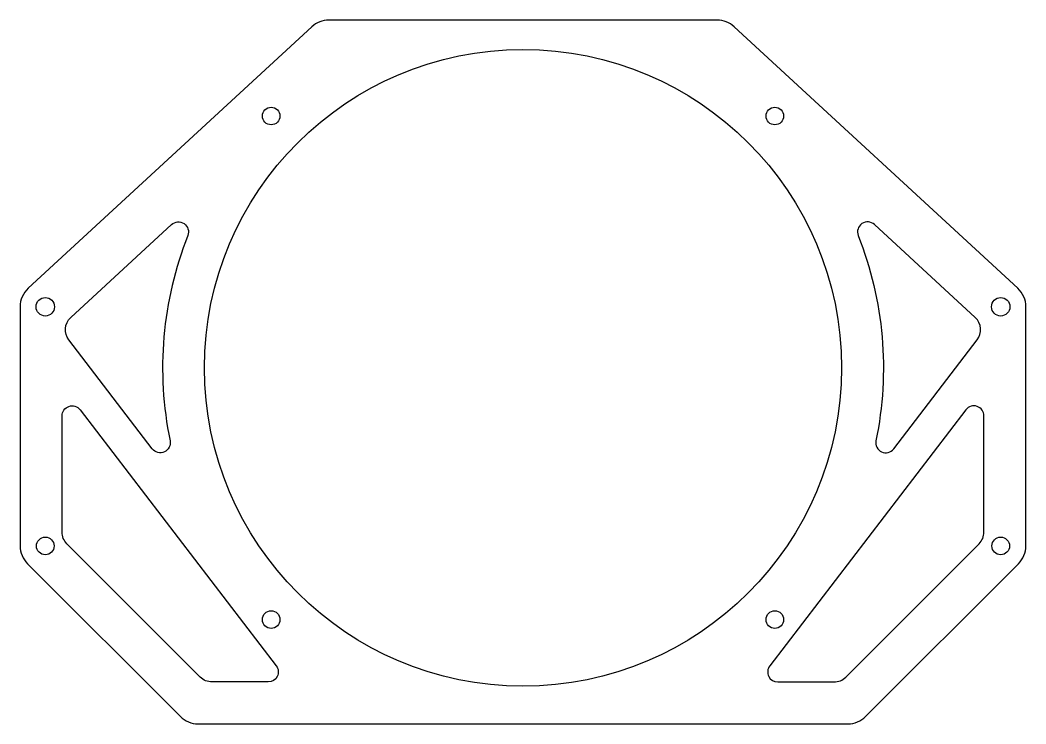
# Model space of a CAD drawing. Header units: millimetres. Extents: x -60 to 60, y -78 to 7.
import ezdxf

# ---------------------------------------------------------------- set-up
doc = ezdxf.new("R2010")
doc.units = ezdxf.units.MM
doc.layers.get('0').update_dxf_attribs({"linetype": 'CONTINUOUS'})

msp = doc.modelspace()

# ---------------------------------------------------------------- linework, layer by layer
for points in [[(60, -27.72, 0.209418), (59.03, -25.51), (25.19, 5.71, 0.188448), (23.16, 6.5), (-23.16, 6.5, 0.188448), (-25.19, 5.71), (-59.03, -25.51, 0.209418), (-60, -27.72), (-60, -56.26, 0.198912), (-59.12, -58.38), (-40.88, -76.62, 0.198912), (-38.76, -77.5), (38.76, -77.5, 0.198912), (40.88, -76.62), (59.12, -58.38, 0.198912), (60, -56.26)], [(-53.96, -29), (-41.93, -17.9, -0.796987), (-40, -19.22, 0.145901), (-42.11, -43.7, -0.796987), (-44.24, -44.67), (-54.19, -31.68, -0.387717)], [(54.19, -31.68, 0.387717), (53.96, -29), (41.93, -17.9, 0.796987), (40, -19.22, -0.145901), (42.11, -43.7, 0.796987), (44.24, -44.67)], [(-30.39, -72.5), (-37.1, -72.5, -0.198912), (-38.51, -71.91), (-54.41, -56.01, -0.198912), (-55, -54.6), (-55, -40.74, -0.716872), (-52.85, -40.01), (-29.44, -70.57, -0.621581)], [(54.41, -56.01, 0.198912), (55, -54.6), (55, -40.74, 0.716872), (52.85, -40.01), (29.44, -70.57, 0.621581), (30.39, -72.5), (37.1, -72.5, 0.198912), (38.51, -71.91)]]:
    msp.add_lwpolyline(points, format="xyb", close=True)
for centre, radius in [((0, -35), 38), ((-30.05, -4.95), 1.05), ((30.05, -4.95), 1.05), ((-57, -27.72), 1.1), ((57, -27.72), 1.1), ((-57, -56.26), 1.05), ((57, -56.26), 1.05), ((-30.05, -65.05), 1.05), ((30.05, -65.05), 1.05)]:
    msp.add_circle(centre, radius)

doc.saveas('drawing.dxf')
